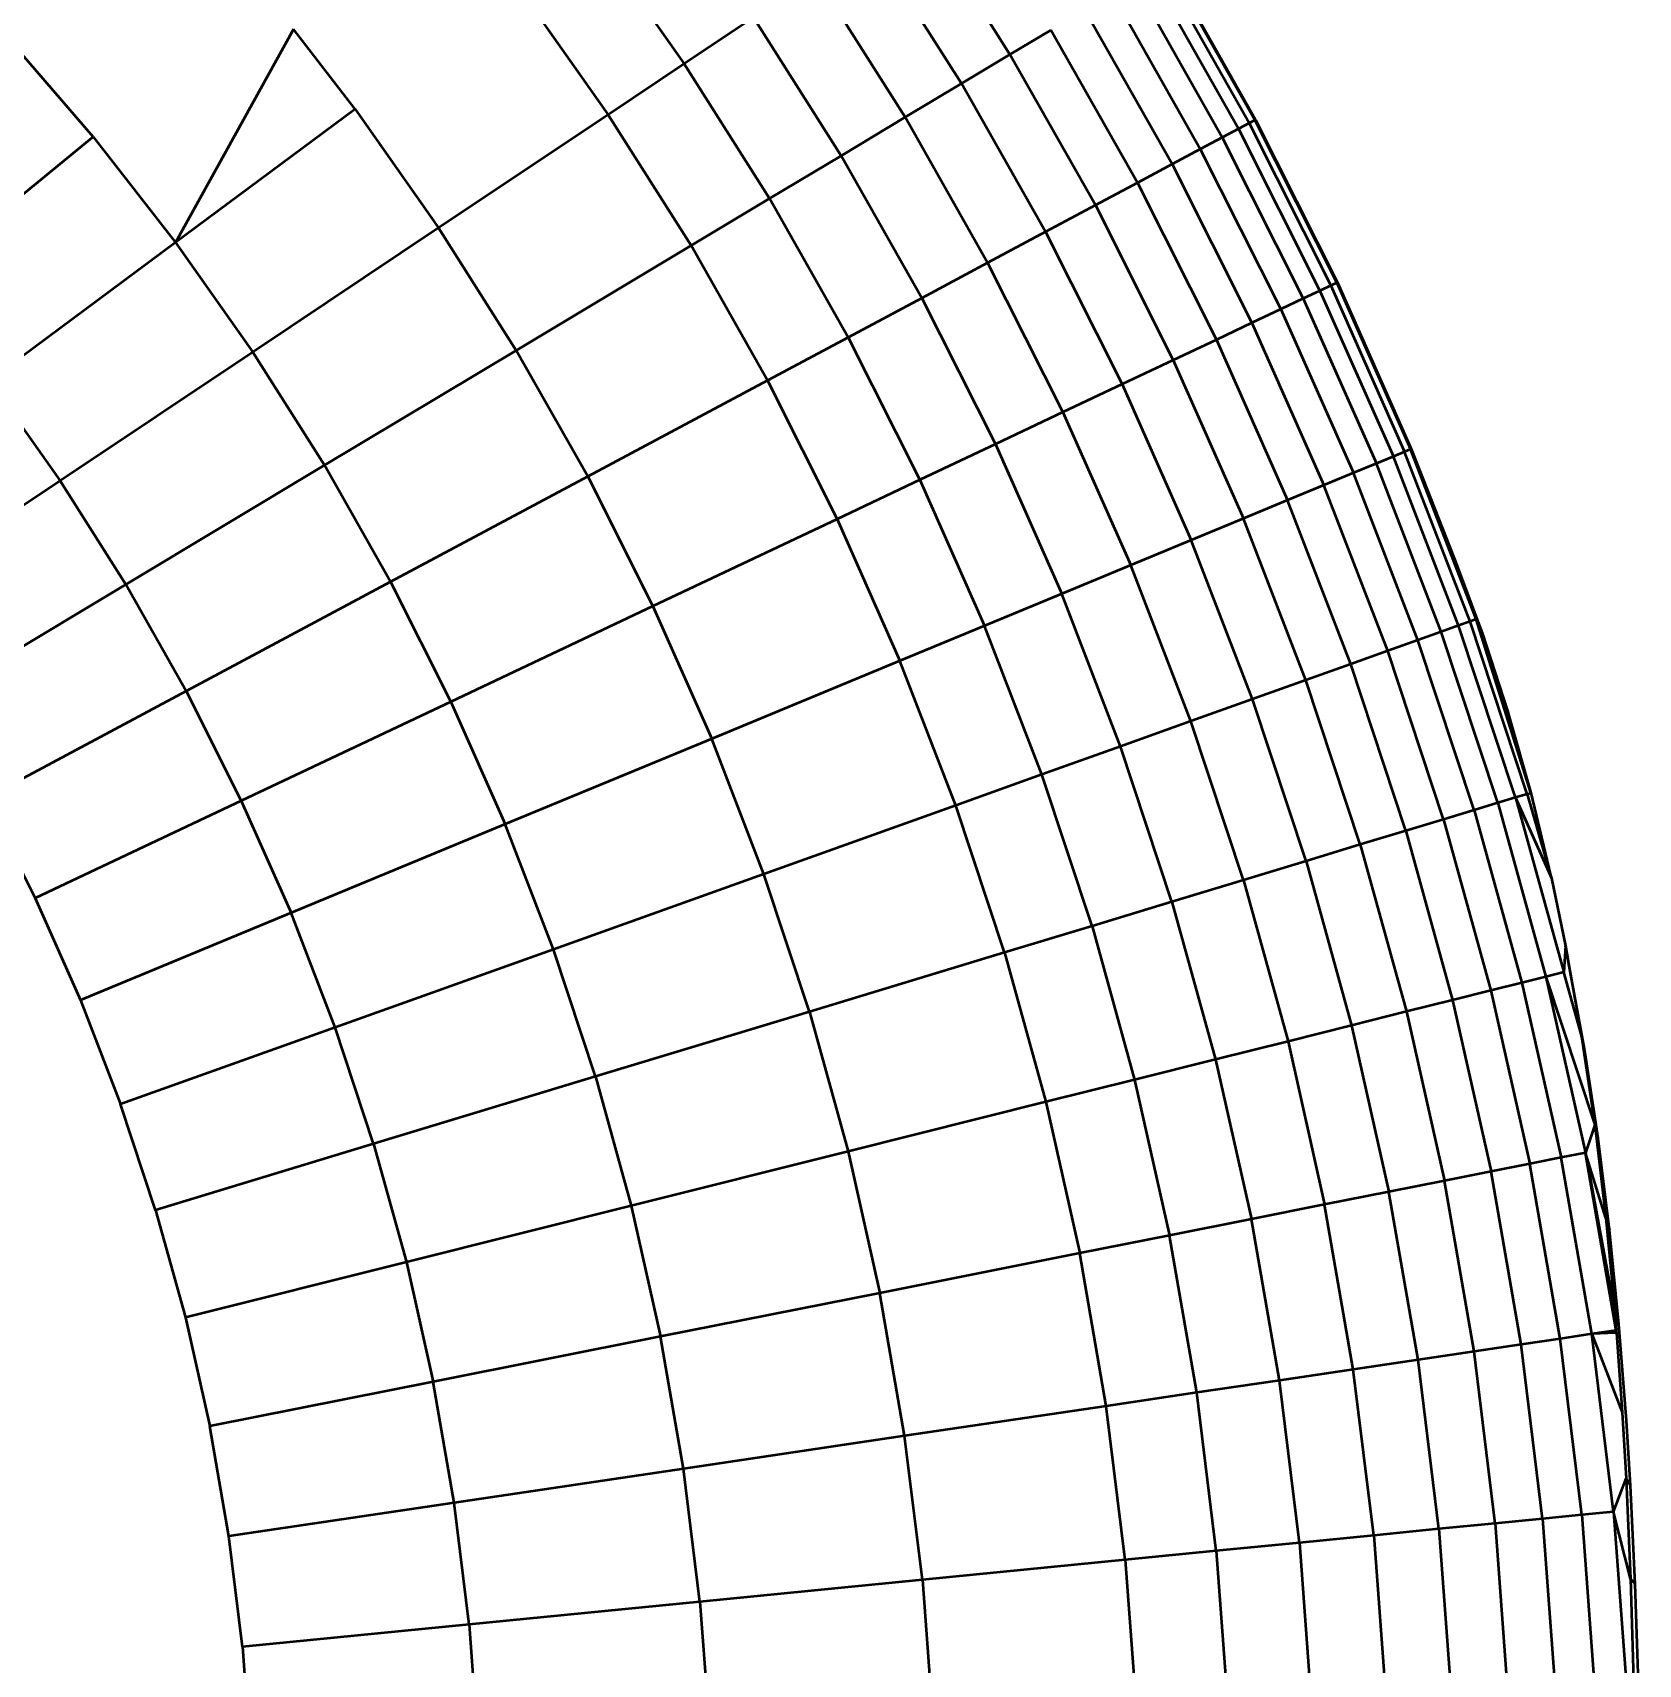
# Model space of a CAD drawing. Header units: millimetres. Extents: x -232 to 1390, y -69 to 653.
# Drawn here: x 213.53 to 248.56, y 134.38 to 169.98 of the extents above; entities that cross this region are included whole.
import ezdxf

# ---------------------------------------------------------------- set-up
doc = ezdxf.new("R2010")
doc.units = ezdxf.units.MM
doc.layers.add('Видимый контур (ГОСТ)', color=7, linetype='Continuous', lineweight=50)

msp = doc.modelspace()

# ---------------------------------------------------------------- linework, layer by layer
at = {"layer": 'Видимый контур (ГОСТ)'}
for p, q in [((234.855, 169.499), (232.833, 172.693)), ((225.745, 172.141), (227.749, 169.296)), ((233.798, 168.866), (231.808, 172.008)), ((239.838, 167.878), (237.889, 171.318)), ((240.072, 168.003), (238.117, 171.455)), ((240.195, 168.069), (238.237, 171.526)), ((240.211, 168.077), (238.252, 171.536)), ((224.141, 170.951), (226.088, 168.186)), ((232.57, 168.13), (230.618, 171.213)), ((239.485, 167.689), (237.546, 171.112)), ((239.006, 167.433), (237.08, 170.833)), ((229.262, 170.307), (227.749, 169.296)), ((231.172, 167.292), (229.262, 170.307)), ((238.393, 167.105), (236.484, 170.476)), ((214.855, 167.704), (212.944, 169.919)), ((219.223, 170.054), (216.654, 165.399)), ((220.57, 168.303), (219.223, 170.054)), ((235.746, 170.033), (234.855, 169.499)), ((237.634, 166.7), (235.746, 170.033)), ((234.855, 169.499), (233.798, 168.866)), ((236.718, 166.21), (234.855, 169.499)), ((227.749, 169.296), (226.088, 168.186)), ((229.61, 166.356), (227.749, 169.296)), ((233.798, 168.866), (232.57, 168.13)), ((235.631, 165.629), (233.798, 168.866)), ((220.57, 168.303), (216.654, 165.399)), ((220.57, 168.303), (222.391, 165.716)), ((226.088, 168.186), (222.391, 165.716)), ((227.897, 165.329), (226.088, 168.186)), ((232.57, 168.13), (231.172, 167.292)), ((234.368, 164.954), (232.57, 168.13)), ((240.195, 168.069), (240.072, 168.003)), ((240.211, 168.077), (240.195, 168.069)), ((240.195, 168.069), (241.982, 164.519)), ((240.211, 168.077), (241.998, 164.527)), ((214.855, 167.704), (210.945, 164.495)), ((214.855, 167.704), (216.654, 165.399)), ((239.485, 167.689), (239.006, 167.433)), ((239.838, 167.878), (239.485, 167.689)), ((239.485, 167.689), (241.254, 164.175)), ((240.072, 168.003), (239.838, 167.878)), ((239.838, 167.878), (241.615, 164.346)), ((240.072, 168.003), (241.856, 164.46)), ((239.006, 167.433), (238.393, 167.105)), ((239.006, 167.433), (240.763, 163.943)), ((231.172, 167.292), (229.61, 166.356)), ((232.931, 164.186), (231.172, 167.292)), ((238.393, 167.105), (237.634, 166.7)), ((238.393, 167.105), (240.134, 163.646)), ((237.634, 166.7), (236.718, 166.21)), ((237.634, 166.7), (239.357, 163.278)), ((229.61, 166.356), (227.897, 165.329)), ((231.326, 163.328), (229.61, 166.356)), ((236.718, 166.21), (235.631, 165.629)), ((236.718, 166.21), (238.417, 162.834)), ((222.391, 165.716), (218.338, 163.008)), ((224.084, 163.043), (222.391, 165.716)), ((235.631, 165.629), (234.368, 164.954)), ((235.631, 165.629), (237.304, 162.307)), ((216.654, 165.399), (212.591, 162.386)), ((216.654, 165.399), (218.338, 163.008)), ((227.897, 165.329), (224.084, 163.043)), ((229.564, 162.386), (227.897, 165.329)), ((234.368, 164.954), (232.931, 164.186)), ((234.368, 164.954), (236.009, 161.695)), ((241.856, 164.46), (241.615, 164.346)), ((241.982, 164.519), (241.856, 164.46)), ((241.856, 164.46), (243.464, 160.833)), ((241.998, 164.527), (241.982, 164.519)), ((241.982, 164.519), (243.592, 160.887)), ((241.998, 164.527), (243.609, 160.894)), ((232.931, 164.186), (231.326, 163.328)), ((232.931, 164.186), (234.536, 160.998)), ((241.254, 164.175), (240.763, 163.943)), ((241.615, 164.346), (241.254, 164.175)), ((241.254, 164.175), (242.848, 160.578)), ((241.615, 164.346), (243.218, 160.732)), ((240.763, 163.943), (240.134, 163.646)), ((240.763, 163.943), (242.347, 160.371)), ((240.134, 163.646), (239.357, 163.278)), ((240.134, 163.646), (241.704, 160.105)), ((224.084, 163.043), (219.902, 160.537)), ((225.643, 160.29), (224.084, 163.043)), ((231.326, 163.328), (229.564, 162.386)), ((231.326, 163.328), (232.89, 160.219)), ((239.357, 163.278), (238.417, 162.834)), ((239.357, 163.278), (240.91, 159.776)), ((218.338, 163.008), (214.132, 160.198)), ((219.902, 160.537), (218.338, 163.008)), ((238.417, 162.834), (237.304, 162.307)), ((238.417, 162.834), (239.949, 159.378)), ((212.591, 162.386), (214.132, 160.198)), ((229.564, 162.386), (225.643, 160.29)), ((229.564, 162.386), (231.085, 159.365)), ((237.304, 162.307), (236.009, 161.695)), ((237.304, 162.307), (238.811, 158.906)), ((236.009, 161.695), (234.536, 160.998)), ((236.009, 161.695), (237.488, 158.358)), ((234.536, 160.998), (232.89, 160.219)), ((234.536, 160.998), (235.983, 157.735)), ((243.609, 160.894), (243.592, 160.887)), ((243.609, 160.894), (244.545, 158.509)), ((242.848, 160.578), (242.347, 160.371)), ((243.218, 160.732), (242.848, 160.578)), ((244.264, 156.908), (242.848, 160.578)), ((243.464, 160.833), (243.218, 160.732)), ((244.64, 157.043), (243.218, 160.732)), ((243.592, 160.887), (243.464, 160.833)), ((244.891, 157.132), (243.464, 160.833)), ((245.022, 157.179), (243.592, 160.887)), ((214.132, 160.198), (209.999, 157.436)), ((215.564, 157.937), (214.132, 160.198)), ((219.902, 160.537), (215.564, 157.937)), ((221.344, 157.992), (219.902, 160.537)), ((225.643, 160.29), (221.344, 157.992)), ((225.643, 160.29), (227.066, 157.465)), ((232.89, 160.219), (231.085, 159.365)), ((232.89, 160.219), (234.301, 157.038)), ((242.347, 160.371), (241.704, 160.105)), ((243.753, 156.725), (242.347, 160.371)), ((241.704, 160.105), (240.91, 159.776)), ((243.098, 156.491), (241.704, 160.105)), ((240.91, 159.776), (239.949, 159.378)), ((242.288, 156.201), (240.91, 159.776)), ((231.085, 159.365), (227.066, 157.465)), ((231.085, 159.365), (232.455, 156.274)), ((239.949, 159.378), (238.811, 158.906)), ((241.31, 155.851), (239.949, 159.378)), ((238.811, 158.906), (237.488, 158.358)), ((240.149, 155.436), (238.811, 158.906)), ((244.545, 158.509), (244.709, 158.071)), ((237.488, 158.358), (235.983, 157.735)), ((238.802, 154.954), (237.488, 158.358)), ((244.709, 158.071), (245.041, 157.185)), ((215.564, 157.937), (211.3, 155.381)), ((216.883, 155.608), (215.564, 157.937)), ((221.344, 157.992), (216.883, 155.608)), ((221.344, 157.992), (222.659, 155.38)), ((235.983, 157.735), (234.301, 157.038)), ((237.267, 154.405), (235.983, 157.735)), ((227.066, 157.465), (222.659, 155.38)), ((227.066, 157.465), (228.348, 154.572)), ((234.301, 157.038), (232.455, 156.274)), ((235.553, 153.791), (234.301, 157.038)), ((244.64, 157.043), (244.264, 156.908)), ((244.891, 157.132), (244.64, 157.043)), ((245.881, 153.289), (244.64, 157.043)), ((245.022, 157.179), (244.891, 157.132)), ((246.135, 153.366), (244.891, 157.132)), ((246.214, 153.394), (245.022, 157.179)), ((245.022, 157.179), (245.711, 155.178)), ((245.154, 156.882), (245.022, 157.179)), ((245.041, 157.185), (245.154, 156.882)), ((243.753, 156.725), (243.098, 156.491)), ((244.264, 156.908), (243.753, 156.725)), ((244.978, 153.015), (243.753, 156.725)), ((245.498, 153.172), (244.264, 156.908)), ((245.154, 156.882), (245.711, 155.178)), ((232.455, 156.274), (228.348, 154.572)), ((233.672, 153.118), (232.455, 156.274)), ((243.098, 156.491), (242.288, 156.201)), ((244.313, 152.813), (243.098, 156.491)), ((242.288, 156.201), (241.31, 155.851)), ((243.49, 152.563), (242.288, 156.201)), ((216.883, 155.608), (212.499, 153.265)), ((216.883, 155.608), (218.086, 153.218)), ((241.31, 155.851), (240.149, 155.436)), ((242.495, 152.262), (241.31, 155.851)), ((222.659, 155.38), (218.086, 153.218)), ((222.659, 155.38), (223.844, 152.707)), ((240.149, 155.436), (238.802, 154.954)), ((241.316, 151.904), (240.149, 155.436)), ((238.802, 154.954), (237.267, 154.405)), ((239.946, 151.488), (238.802, 154.954)), ((245.711, 155.178), (245.731, 155.104)), ((245.731, 155.104), (246.214, 153.394)), ((228.348, 154.572), (223.844, 152.707)), ((229.486, 151.621), (228.348, 154.572)), ((237.267, 154.405), (235.553, 153.791)), ((238.387, 151.015), (237.267, 154.405)), ((235.553, 153.791), (233.672, 153.118)), ((236.645, 150.487), (235.553, 153.791)), ((212.499, 153.265), (213.592, 151.092)), ((218.086, 153.218), (213.592, 151.092)), ((218.086, 153.218), (219.171, 150.771)), ((233.672, 153.118), (229.486, 151.621)), ((234.733, 149.907), (233.672, 153.118)), ((245.498, 153.172), (244.978, 153.015)), ((245.881, 153.289), (245.498, 153.172)), ((245.498, 153.172), (246.547, 149.381)), ((246.135, 153.366), (245.881, 153.289)), ((245.881, 153.289), (246.665, 151.529)), ((246.649, 151.596), (245.881, 153.289)), ((245.881, 153.289), (246.935, 149.478)), ((246.135, 153.366), (246.214, 153.394)), ((246.135, 153.366), (246.649, 151.596)), ((246.214, 153.394), (246.215, 153.39)), ((246.215, 153.39), (246.649, 151.596)), ((223.844, 152.707), (219.171, 150.771)), ((224.896, 149.978), (223.844, 152.707)), ((244.313, 152.813), (243.49, 152.563)), ((244.978, 153.015), (244.313, 152.813)), ((244.313, 152.813), (245.346, 149.08)), ((244.978, 153.015), (246.021, 149.249)), ((243.49, 152.563), (242.495, 152.262)), ((243.49, 152.563), (244.512, 148.871)), ((242.495, 152.262), (241.316, 151.904)), ((242.495, 152.262), (243.504, 148.619)), ((241.316, 151.904), (239.946, 151.488)), ((241.316, 151.904), (242.308, 148.319)), ((229.486, 151.621), (224.896, 149.978)), ((230.479, 148.616), (229.486, 151.621)), ((239.946, 151.488), (238.387, 151.015)), ((239.946, 151.488), (240.92, 147.971)), ((246.649, 151.596), (246.665, 151.529)), ((246.665, 151.529), (246.972, 150.058)), ((213.592, 151.092), (214.578, 148.869)), ((238.387, 151.015), (236.645, 150.487)), ((238.387, 151.015), (239.339, 147.575)), ((219.171, 150.771), (214.578, 148.869)), ((220.134, 148.274), (219.171, 150.771)), ((236.645, 150.487), (234.733, 149.907)), ((236.645, 150.487), (237.573, 147.133)), ((224.896, 149.978), (220.134, 148.274)), ((225.813, 147.201), (224.896, 149.978)), ((234.733, 149.907), (230.479, 148.616)), ((234.733, 149.907), (235.635, 146.648)), ((246.972, 150.058), (246.935, 149.478)), ((247.037, 149.7), (246.972, 150.058)), ((246.972, 150.058), (247.07, 149.511)), ((247.385, 147.806), (247.037, 149.7)), ((247.07, 149.511), (247.316, 148.131)), ((246.021, 149.249), (245.346, 149.08)), ((246.547, 149.381), (246.021, 149.249)), ((246.021, 149.249), (246.877, 145.437)), ((246.935, 149.478), (246.547, 149.381)), ((246.547, 149.381), (247.61, 146.148)), ((246.547, 149.381), (247.409, 145.542)), ((247.316, 148.131), (246.935, 149.478)), ((214.578, 148.869), (215.453, 146.599)), ((244.512, 148.871), (243.504, 148.619)), ((245.346, 149.08), (244.512, 148.871)), ((244.512, 148.871), (245.351, 145.133)), ((245.346, 149.08), (246.195, 145.301)), ((230.479, 148.616), (225.813, 147.201)), ((230.479, 148.616), (231.323, 145.567)), ((243.504, 148.619), (242.308, 148.319)), ((243.504, 148.619), (244.332, 144.93)), ((220.134, 148.274), (215.453, 146.599)), ((220.973, 145.733), (220.134, 148.274)), ((242.308, 148.319), (240.92, 147.971)), ((242.308, 148.319), (243.123, 144.69)), ((247.385, 147.806), (247.316, 148.131)), ((247.316, 148.131), (247.438, 147.307)), ((240.92, 147.971), (239.339, 147.575)), ((240.92, 147.971), (241.719, 144.411)), ((247.683, 145.859), (247.385, 147.806)), ((239.339, 147.575), (237.573, 147.133)), ((239.339, 147.575), (240.121, 144.093)), ((225.813, 147.201), (220.973, 145.733)), ((225.813, 147.201), (226.594, 144.383)), ((237.573, 147.133), (235.635, 146.648)), ((237.573, 147.133), (238.335, 143.738)), ((247.438, 147.307), (247.61, 146.148)), ((216.216, 144.29), (215.453, 146.599)), ((235.635, 146.648), (231.323, 145.567)), ((235.635, 146.648), (236.376, 143.348)), ((247.61, 146.148), (247.409, 145.542)), ((247.683, 145.859), (247.61, 146.148)), ((247.61, 146.148), (247.676, 145.596)), ((220.973, 145.733), (216.216, 144.29)), ((220.973, 145.733), (221.687, 143.154)), ((247.676, 145.596), (247.855, 144.111)), ((247.934, 143.857), (247.683, 145.859)), ((231.323, 145.567), (226.594, 144.383)), ((231.323, 145.567), (232.016, 142.481)), ((246.195, 145.301), (245.351, 145.133)), ((246.877, 145.437), (246.195, 145.301)), ((246.857, 141.485), (246.195, 145.301)), ((247.409, 145.542), (246.877, 145.437)), ((247.545, 141.587), (246.877, 145.437)), ((248.081, 141.666), (247.409, 145.542)), ((247.409, 145.542), (248.054, 142.021)), ((247.855, 144.111), (247.409, 145.542)), ((244.332, 144.93), (243.123, 144.69)), ((245.351, 145.133), (244.332, 144.93)), ((244.978, 141.206), (244.332, 144.93)), ((246.006, 141.359), (245.351, 145.133)), ((243.123, 144.69), (241.719, 144.411)), ((243.759, 141.025), (243.123, 144.69)), ((216.216, 144.29), (216.865, 141.946)), ((226.594, 144.383), (221.687, 143.154)), ((226.594, 144.383), (227.234, 141.529)), ((241.719, 144.411), (240.121, 144.093)), ((242.343, 140.815), (241.719, 144.411)), ((240.121, 144.093), (238.335, 143.738)), ((240.731, 140.576), (240.121, 144.093)), ((247.855, 144.111), (248.054, 142.021)), ((247.855, 144.111), (247.934, 143.857)), ((248.14, 141.803), (247.934, 143.857)), ((238.335, 143.738), (236.376, 143.348)), ((238.93, 140.309), (238.335, 143.738)), ((221.687, 143.154), (216.865, 141.946)), ((221.687, 143.154), (222.274, 140.543)), ((236.376, 143.348), (232.016, 142.481)), ((236.954, 140.016), (236.376, 143.348)), ((232.016, 142.481), (227.234, 141.529)), ((232.557, 139.363), (232.016, 142.481)), ((216.865, 141.946), (217.398, 139.573)), ((248.14, 141.803), (248.054, 142.021)), ((248.054, 142.021), (248.081, 141.666)), ((248.305, 139.699), (248.14, 141.803)), ((227.234, 141.529), (222.274, 140.543)), ((227.734, 138.648), (227.234, 141.529)), ((246.006, 141.359), (244.978, 141.206)), ((246.857, 141.485), (246.006, 141.359)), ((246.475, 137.556), (246.006, 141.359)), ((247.545, 141.587), (246.857, 141.485)), ((247.331, 137.64), (246.857, 141.485)), ((248.081, 141.666), (247.545, 141.587)), ((248.084, 141.613), (247.545, 141.587)), ((248.023, 137.709), (247.545, 141.587)), ((247.545, 141.587), (248.212, 139.878)), ((248.081, 141.666), (248.084, 141.613)), ((248.084, 141.613), (248.212, 139.878)), ((243.759, 141.025), (242.343, 140.815)), ((244.978, 141.206), (243.759, 141.025)), ((244.214, 137.334), (243.759, 141.025)), ((245.441, 137.454), (244.978, 141.206)), ((242.343, 140.815), (240.731, 140.576)), ((242.79, 137.193), (242.343, 140.815)), ((222.274, 140.543), (217.398, 139.573)), ((222.731, 137.906), (222.274, 140.543)), ((238.93, 140.309), (236.954, 140.016)), ((240.731, 140.576), (238.93, 140.309)), ((239.356, 136.855), (238.93, 140.309)), ((241.168, 137.033), (240.731, 140.576)), ((236.954, 140.016), (232.557, 139.363)), ((237.368, 136.659), (236.954, 140.016)), ((217.814, 137.177), (217.398, 139.573)), ((248.212, 139.878), (248.295, 138.433)), ((248.393, 138.279), (248.305, 139.699)), ((232.557, 139.363), (227.734, 138.648)), ((232.944, 136.223), (232.557, 139.363)), ((227.734, 138.648), (222.731, 137.906)), ((228.092, 135.746), (227.734, 138.648)), ((248.023, 137.709), (248.295, 138.433)), ((248.393, 138.279), (248.295, 138.433)), ((248.295, 138.433), (248.325, 137.739)), ((248.495, 136.131), (248.393, 138.279)), ((222.731, 137.906), (217.814, 137.177)), ((223.059, 135.25), (222.731, 137.906)), ((245.441, 137.454), (244.214, 137.334)), ((246.475, 137.556), (245.441, 137.454)), ((245.441, 137.454), (245.719, 133.684)), ((247.331, 137.64), (246.475, 137.556)), ((246.475, 137.556), (246.757, 133.735)), ((248.023, 137.709), (247.331, 137.64)), ((247.331, 137.64), (247.616, 133.778)), ((248.39, 136.246), (248.023, 137.709)), ((248.023, 137.709), (248.31, 133.812)), ((248.325, 137.739), (248.39, 136.246)), ((218.111, 134.763), (217.814, 137.177)), ((242.79, 137.193), (241.168, 137.033)), ((244.214, 137.334), (242.79, 137.193)), ((242.79, 137.193), (243.058, 133.554)), ((244.214, 137.334), (244.488, 133.624)), ((239.356, 136.855), (237.368, 136.659)), ((241.168, 137.033), (239.356, 136.855)), ((239.356, 136.855), (239.612, 133.384)), ((241.168, 137.033), (241.43, 133.474)), ((237.368, 136.659), (232.944, 136.223)), ((237.368, 136.659), (237.617, 133.286)), ((232.944, 136.223), (228.092, 135.746)), ((232.944, 136.223), (233.177, 133.068)), ((248.39, 136.246), (248.454, 134.039)), ((248.39, 136.246), (248.495, 136.131)), ((248.563, 133.964), (248.495, 136.131)), ((228.092, 135.746), (223.059, 135.25)), ((228.092, 135.746), (228.307, 132.829)), ((223.059, 135.25), (218.111, 134.763)), ((223.059, 135.25), (223.255, 132.581)), ((218.111, 134.763), (218.29, 132.337))]:
    msp.add_line(p, q, dxfattribs=at)

doc.saveas('drawing.dxf')
